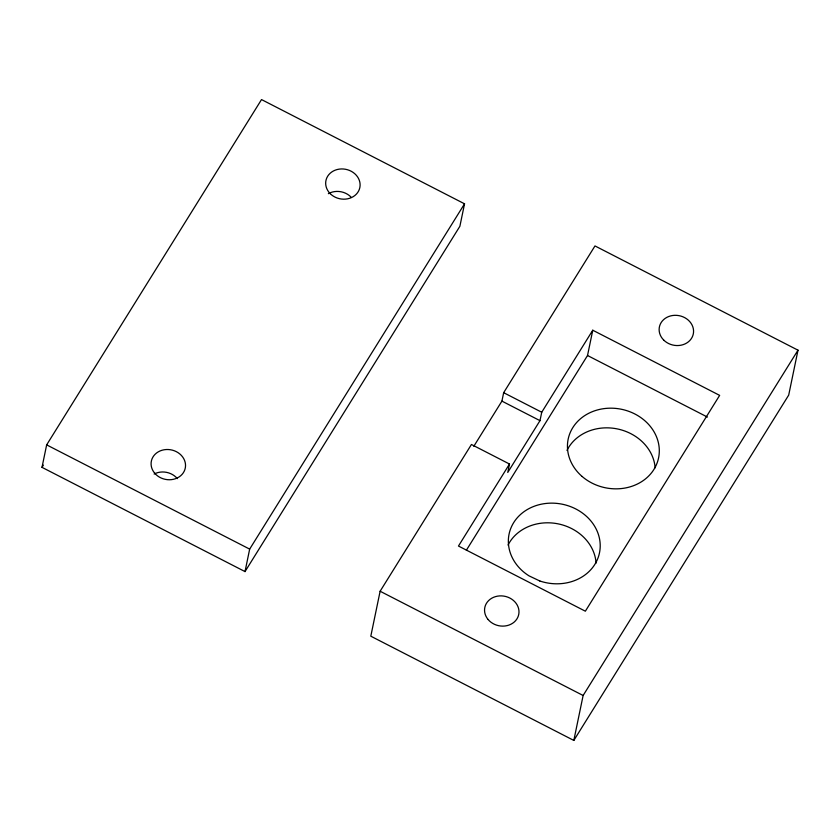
<?xml version="1.0" encoding="UTF-8"?>
<svg xmlns="http://www.w3.org/2000/svg" width="840" height="840" viewBox="0 0 840 840"><rect width="100%" height="100%" fill="white"/><g stroke="black" fill="none" stroke-linecap="round" stroke-linejoin="round"><path stroke-width="1.26" d="M42 467.344L46.651 444.875L261.524 99.572L464.541 203.816L459.879 226.286L245.018 571.589L42 467.344L43.386 465.119M245.018 571.589L249.669 549.119L464.541 203.816M509.502 464.037L458.472 546.042L585.354 611.195L719.649 395.378L592.767 330.225L541.737 412.241L539.984 420.661L507.759 472.458L509.502 464.037L471.44 444.486L380.121 591.245L370.808 636.184L573.825 740.428L788.697 395.126L798 350.185L594.982 245.941L503.664 392.69L501.921 401.121L473.802 446.303M466.389 550.19L587.528 355.509L592.767 330.225M573.825 740.428L583.128 695.489L798 350.185M587.528 355.509L707.427 417.07M503.664 392.69L541.737 412.241M501.921 401.121L539.984 420.661M380.121 591.245L583.128 695.489M46.651 444.875L249.669 549.119M566.979 450.408A46.169 40.068 11.7 0 1 616.928 428.841A46.169 40.068 11.7 0 1 655.137 467.796M508.032 545.076A46.169 40.068 11.7 0 1 558.212 523.877A46.169 40.068 11.7 0 1 596.075 563.094M154.13 474.044A17.314 15.026 11.7 0 1 177.356 478.622M328.356 193.672A17.314 15.026 11.7 0 1 350.942 196.97M539.795 580.976L529.011 575.851A46.169 40.068 11.7 0 1 530.187 507.99A46.169 40.068 11.7 0 1 599.907 541.086A46.169 40.068 11.7 0 1 539.795 580.976M582.11 476.469A46.169 40.068 11.7 0 0 658.15 459.711A46.169 40.068 11.7 0 0 599.855 409.353A46.169 40.068 11.7 0 0 582.11 476.469M488.061 619.469A17.314 15.026 11.7 0 0 517.66 617.61A17.314 15.026 11.7 0 0 499.58 595.907A17.314 15.026 11.7 0 0 488.061 619.469M663.642 340.001A17.314 15.026 11.7 0 0 692.779 335.79A17.314 15.026 11.7 0 0 672.63 315.504A17.314 15.026 11.7 0 0 663.642 340.001M154.602 473.099A17.314 15.026 11.7 0 0 184.202 471.24A17.314 15.026 11.7 0 0 166.11 449.536A17.314 15.026 11.7 0 0 154.602 473.099M330.183 193.631A17.314 15.026 11.7 0 0 359.31 189.43A17.314 15.026 11.7 0 0 339.161 169.134A17.314 15.026 11.7 0 0 330.183 193.631"/></g></svg>
